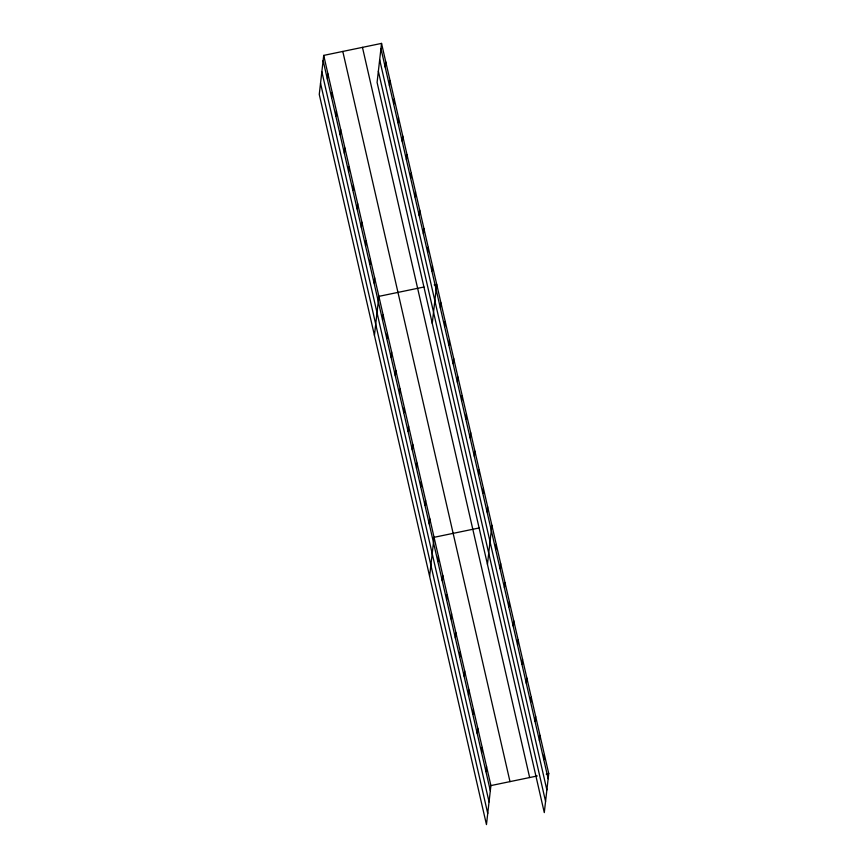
<?xml version="1.0" encoding="UTF-8"?>
<svg xmlns="http://www.w3.org/2000/svg" width="868" height="868" viewBox="0 0 868 868"><rect width="100%" height="100%" fill="white"/><g stroke="black" fill="none" stroke-linecap="round" stroke-linejoin="round"><path stroke-width="1.3" d="M323.71 55.4L319.261 94.417L486.46 824.6L490.908 785.583L323.71 55.4L381.54 43.4L548.739 773.583L544.29 812.6L377.092 82.417L381.54 43.4M327.366 79.097L327.952 73.932M331.609 97.639L332.194 92.464M335.851 116.171L336.437 111.006M340.093 134.703L340.679 129.538M344.336 153.245L344.932 148.07M348.589 171.777L349.175 166.613M352.831 190.309L353.417 185.144M357.074 208.852L357.659 203.676M361.316 227.383L361.902 222.219M385.186 67.107L385.783 61.932M365.558 245.915L366.155 240.751M389.439 85.639L390.025 80.474M369.811 264.458L370.397 259.282M393.681 104.171L394.267 99.006M374.054 282.99L374.64 277.825M397.924 122.713L398.51 117.538M374.434 335.374L378.882 296.357L423.985 287.004M402.166 141.245L402.763 136.081M382.538 320.064L383.124 314.889M406.408 159.777L407.005 154.612M386.781 338.596L387.378 333.431M410.662 178.32L411.248 173.144M391.023 357.128L391.62 351.963M414.904 196.852L415.49 191.687M395.276 375.67L395.862 370.495M419.146 215.383L419.732 210.219M399.519 394.202L400.105 389.038M423.389 233.926L423.975 228.751M403.761 412.734L404.347 407.569M427.631 252.458L428.228 247.293M408.003 431.277L408.589 426.101M431.884 270.99L432.47 265.825M412.246 449.808L412.842 444.644M432.264 323.384L436.712 284.357L434.174 284.888M416.499 468.34L417.085 463.176M440.369 308.064L440.955 302.899M420.741 486.883L421.327 481.707M444.611 326.596L445.197 321.431M424.984 505.415L425.57 500.25M448.854 345.139L449.45 339.963M429.226 523.947L429.812 518.782M453.107 363.67L453.693 358.506M429.617 576.341L434.065 537.314L479.169 527.961M457.349 382.202L457.935 377.037M437.841 561.585L438.438 556.41M461.592 400.745L462.177 395.569M442.213 580.681L442.81 575.517M465.834 419.277L466.42 414.112M446.586 599.777L447.183 594.613M470.076 437.808L470.673 432.644M450.969 618.873L451.555 613.709M474.319 456.351L474.915 451.176M455.342 637.969L455.928 632.805M478.572 474.883L479.158 469.718M459.714 657.065L460.3 651.901M482.814 493.425L483.4 488.25M464.087 676.161L464.673 670.997M487.056 511.957L487.642 506.793M468.46 695.268L469.046 690.093M487.447 564.341L491.885 525.324M472.832 714.364L473.418 709.189M495.671 549.585L496.268 544.42M477.205 733.46L477.791 728.285M500.044 568.681L500.641 563.516M481.577 752.556L482.163 747.391M504.416 587.788L505.013 582.612M485.95 771.652L486.536 766.487M508.789 606.884L509.386 601.708M513.162 625.98L513.758 620.804M517.534 645.076L518.131 639.9M521.907 664.172L522.503 659.007M526.29 683.268L526.876 678.103M530.663 702.364L531.249 697.199M535.035 721.46L535.621 716.295M539.408 740.556L539.994 735.391M543.78 759.652L544.366 754.487M490.908 785.583L537.292 775.959M546.2 774.115L548.739 773.583M380.944 48.565L548.153 778.759M379.674 59.74L546.873 789.923M378.361 71.252L545.571 801.435M362.455 47.36L529.654 777.544M342.795 51.44L509.993 781.623M323.113 60.565L490.322 790.748M321.844 71.729L489.053 801.923M320.531 83.241L487.74 813.424"/></g></svg>
